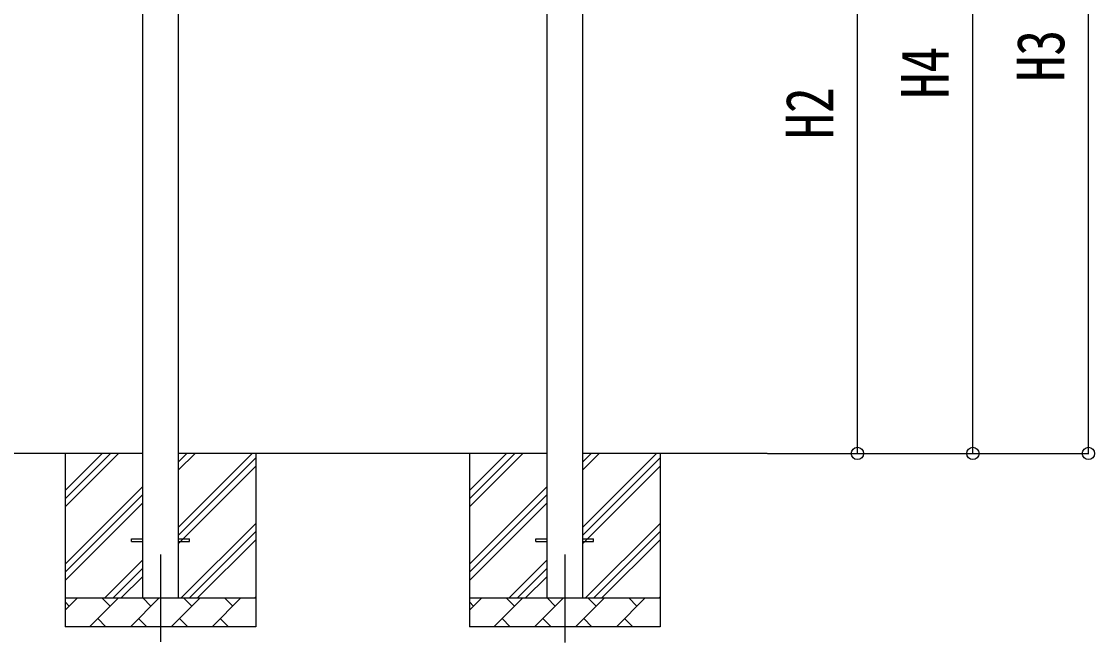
# Model space of a CAD drawing. Units: millimetres, scale not verified. Extents: x -21025 to 21025, y -14850 to 14850.
# Drawn here: x 2911 to 6627, y -4377 to -2227 of the extents above; entities that cross this region are included whole.
import ezdxf
from ezdxf.enums import TextEntityAlignment as Align

# ---------------------------------------------------------------- set-up
doc = ezdxf.new("R2010")
doc.units = ezdxf.units.MM
doc.header["$LTSCALE"] = 60
for name, color, linetype in [('0-4_YKK_12', 2, 'Continuous'), ('0-5_YKK_13', 4, 'Continuous'), ('0-6_YKK_A1', 4, 'Continuous'), ('0-7_YKK_D', 6, 'Continuous')]:
    doc.layers.add(name, color=color, linetype=linetype)
doc.styles.add('ＭＳ ゴシック', font='')
doc.styles.get('ＭＳ ゴシック').set_extended_font_data('MS Gothic')

msp = doc.modelspace()

# ---------------------------------------------------------------- linework, layer by layer
at = {"layer": '0-4_YKK_12'}
for p, q in [((3392.26, -4072), (3392.26, -4374.15)), ((4792.26, -4072), (4792.26, -4376.65))]:
    msp.add_line(p, q, dxfattribs=at)
at = {"layer": '0-5_YKK_13'}
for p, q in [((3292.26, -4017.5), (3329.76, -4017.5)), ((3292.26, -4026.5), (3292.26, -4017.5)), ((3292.26, -4026.5), (3329.76, -4026.5)), ((3454.76, -4017.5), (3492.26, -4017.5)), ((3454.76, -4026.5), (3492.26, -4026.5)), ((3492.26, -4026.5), (3492.26, -4017.5)), ((4692.26, -4017.5), (4729.76, -4017.5)), ((4692.26, -4026.5), (4692.26, -4017.5)), ((4692.26, -4026.5), (4729.76, -4026.5)), ((4854.76, -4017.5), (4892.26, -4017.5)), ((4854.76, -4026.5), (4892.26, -4026.5)), ((4892.26, -4026.5), (4892.26, -4017.5))]:
    msp.add_line(p, q, dxfattribs=at)
at = {"layer": '0-6_YKK_A1'}
for p, q in [((4729.76, -1284.5), (4729.76, -4222)), ((4854.76, -4222), (4854.76, -1284.5)), ((3329.76, -1331.17), (3329.76, -4222)), ((3454.76, -4222), (3454.76, -1331.17)), ((3329.76, -3722), (2054.76, -3722)), ((3062.26, -3722), (3062.26, -4322)), ((3062.26, -3907.05), (3247.31, -3722)), ((3062.26, -3878.77), (3219.03, -3722)), ((3062.26, -3850.48), (3190.74, -3722)), ((4729.76, -3722), (3454.76, -3722)), ((3454.76, -3977.1), (3709.86, -3722)), ((3454.76, -3779.11), (3511.87, -3722)), ((3454.76, -3750.82), (3483.59, -3722)), ((3454.76, -4005.38), (3722.26, -3737.88)), ((3722.26, -3722), (3722.26, -4322)), ((4462.26, -3722), (4462.26, -4322)), ((4462.26, -3907.05), (4647.31, -3722)), ((4462.26, -3878.77), (4619.03, -3722)), ((4462.26, -3850.48), (4590.74, -3722)), ((5493.14, -3722), (4854.76, -3722)), ((4854.76, -3977.1), (5109.86, -3722)), ((4854.76, -3779.11), (4911.87, -3722)), ((4854.76, -3750.82), (4883.59, -3722)), ((4854.76, -4005.38), (5122.26, -3737.88)), ((5122.26, -3722), (5122.26, -4322)), ((3454.76, -4033.67), (3722.26, -3766.17)), ((4854.76, -4033.67), (5122.26, -3766.17)), ((3062.26, -4105.04), (3329.76, -3837.54)), ((4462.26, -4105.04), (4729.76, -3837.54)), ((3062.26, -4133.32), (3329.76, -3865.82)), ((3062.26, -4161.61), (3329.76, -3894.11)), ((4462.26, -4133.32), (4729.76, -3865.82)), ((4462.26, -4161.61), (4729.76, -3894.11)), ((3464.42, -4222), (3722.26, -3964.16)), ((4864.42, -4222), (5122.26, -3964.16)), ((3492.7, -4222), (3722.26, -3992.44)), ((4892.7, -4222), (5122.26, -3992.44)), ((3520.99, -4222), (3722.26, -4020.73)), ((4920.99, -4222), (5122.26, -4020.73)), ((3199.86, -4222), (3329.76, -4092.1)), ((3228.15, -4222), (3329.76, -4120.38)), ((4599.86, -4222), (4729.76, -4092.1)), ((4628.15, -4222), (4729.76, -4120.38)), ((3256.43, -4222), (3329.76, -4148.67)), ((4656.43, -4222), (4729.76, -4148.67)), ((3062.26, -4222), (3722.26, -4222)), ((3062.26, -4264.89), (3105.16, -4222)), ((3146.58, -4322), (3246.58, -4222)), ((3218.02, -4250.55), (3189.47, -4222)), ((3288, -4322), (3388, -4222)), ((3359.45, -4250.55), (3330.89, -4222)), ((3429.42, -4322), (3529.42, -4222)), ((3500.87, -4250.55), (3472.31, -4222)), ((3570.84, -4322), (3670.84, -4222)), ((3642.29, -4250.55), (3613.73, -4222)), ((3718.98, -4222), (3722.26, -4218.72)), ((4462.26, -4222), (5122.26, -4222)), ((4462.26, -4264.89), (4505.16, -4222)), ((4546.58, -4322), (4646.58, -4222)), ((4618.02, -4250.55), (4589.47, -4222)), ((4688, -4322), (4788, -4222)), ((4759.45, -4250.55), (4730.89, -4222)), ((4829.42, -4322), (4929.42, -4222)), ((4900.87, -4250.55), (4872.31, -4222)), ((4970.84, -4322), (5070.84, -4222)), ((5042.29, -4250.55), (5013.73, -4222)), ((5118.98, -4222), (5122.26, -4218.72)), ((3076.6, -4250.55), (3062.26, -4236.21)), ((4476.6, -4250.55), (4462.26, -4236.21)), ((3175.13, -4293.45), (3203.68, -4322)), ((3316.55, -4293.45), (3345.11, -4322)), ((3457.97, -4293.45), (3486.53, -4322)), ((3599.39, -4293.45), (3627.95, -4322)), ((4575.13, -4293.45), (4603.68, -4322)), ((4716.55, -4293.45), (4745.11, -4322)), ((4857.97, -4293.45), (4886.53, -4322)), ((4999.39, -4293.45), (5027.95, -4322)), ((3722.26, -4322), (3062.26, -4322)), ((5122.26, -4322), (4462.26, -4322))]:
    msp.add_line(p, q, dxfattribs=at)
at = {"layer": '0-7_YKK_D'}
for p, q in [((6605.44, -3722), (6605.44, -884.55)), ((6205.44, -3722), (6205.44, -1002)), ((5805.44, -3722), (5805.44, -1282)), ((5494.14, -3722), (6206.44, -3722)), ((5522.64, -3722), (5806.44, -3722)), ((5522.64, -3722), (6606.44, -3722))]:
    msp.add_line(p, q, dxfattribs=at)
for centre in [(5805.44, -3722), (6205.44, -3722), (6605.44, -3722)]:
    msp.add_circle(centre, 21.25, dxfattribs=at)

# ---------------------------------------------------------------- texts
at = {"layer": '0-7_YKK_D', "style": 'ＭＳ ゴシック', "width": 0.8}
for s, p in [('H3', (6571.44, -2435.28)), ('H4', (6171.44, -2494)), ('H2', (5771.44, -2634))]:
    msp.add_text(s, height=165, rotation=90, dxfattribs=at).set_placement(p, align=Align.BOTTOM_LEFT)

doc.saveas('drawing.dxf')
